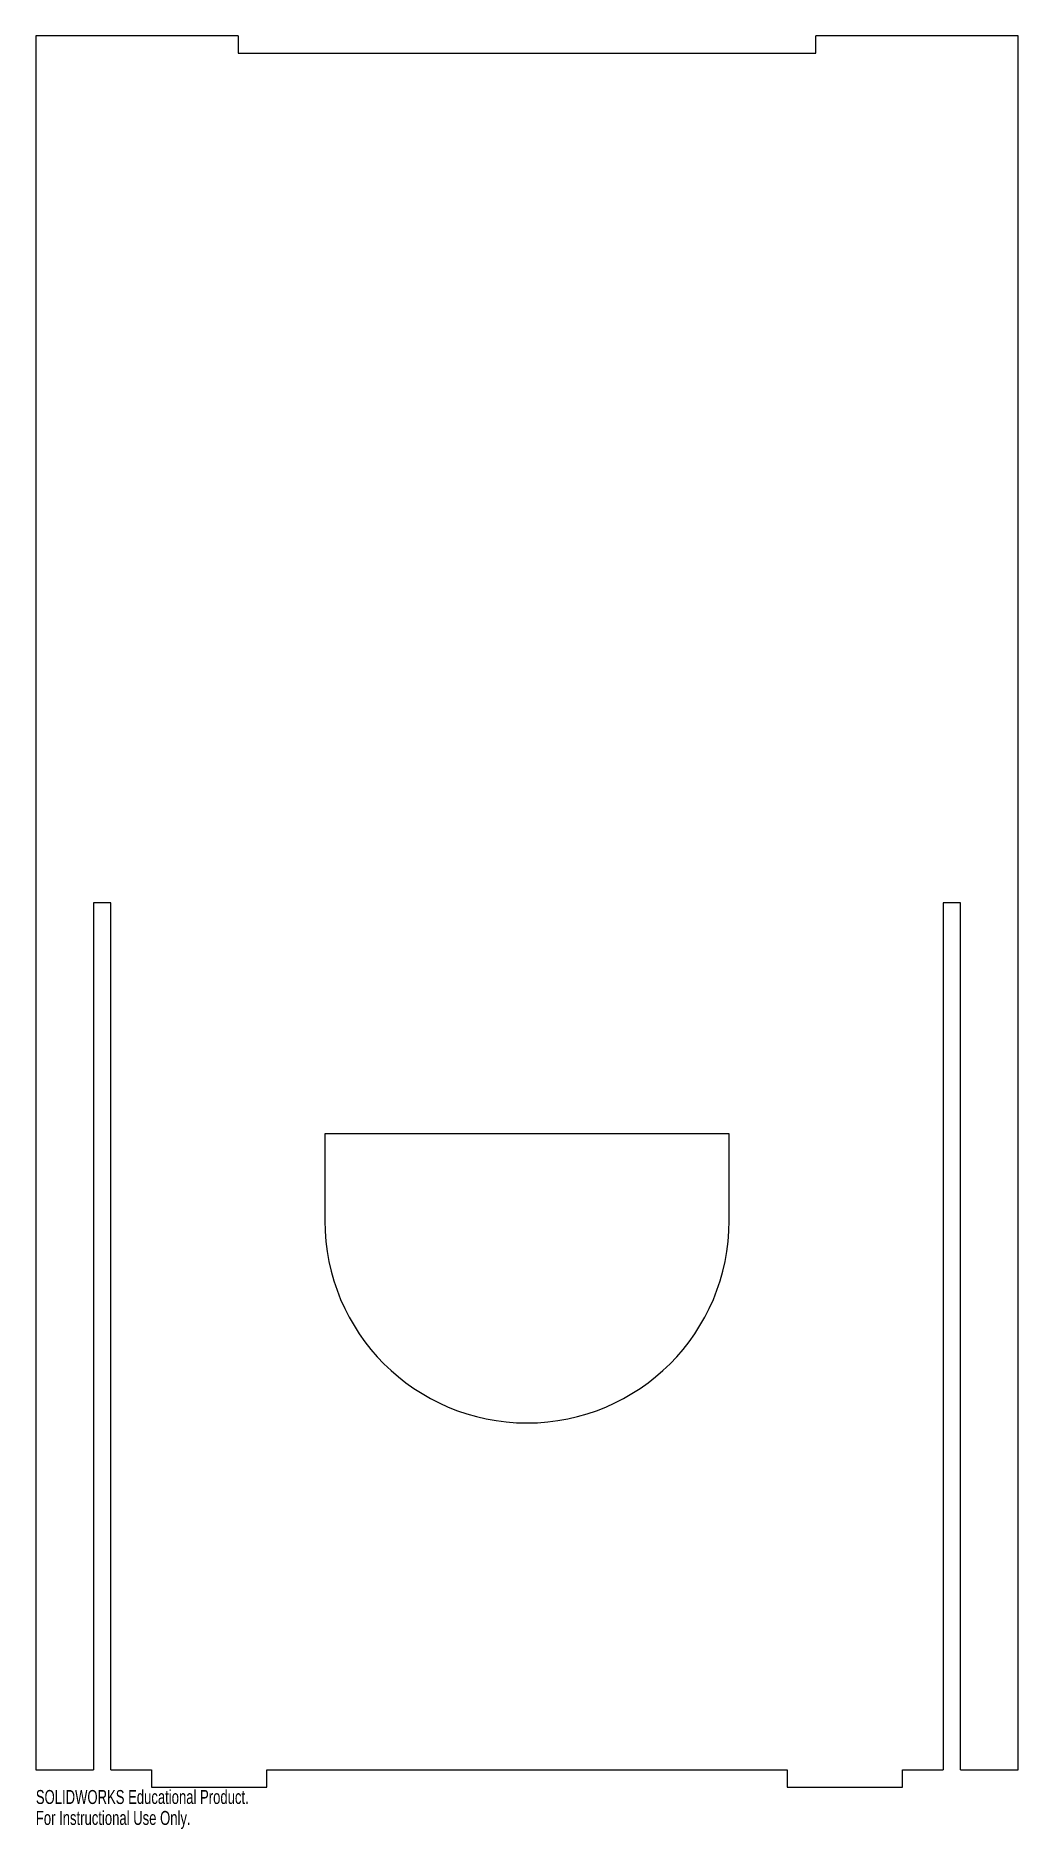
# Model space of a CAD drawing. Header units: millimetres. Extents: x 0 to 340, y -21 to 600.
import ezdxf

# ---------------------------------------------------------------- set-up
doc = ezdxf.new("R2010")
doc.units = ezdxf.units.MM
doc.styles.add('SLDTEXTSTYLE0', font='TXT', dxfattribs={"width": 0.7})

msp = doc.modelspace()

# ---------------------------------------------------------------- linework, layer by layer
at = {"color": 7, "linetype": 'Continuous', "lineweight": 25}
for p, q in [((70, 600), (0, 600)), ((0, 600), (0, 0)), ((70, 600), (70, 594)), ((340, 600), (270, 600)), ((270, 594), (270, 600)), ((340, 0), (340, 600)), ((70, 594), (270, 594)), ((20, 300), (20, 0)), ((26, 300), (20, 300)), ((26, 0), (26, 300)), ((314, 300), (314, 0)), ((320, 300), (314, 300)), ((320, 0), (320, 300)), ((100, 220), (100, 190)), ((240, 220), (100, 220)), ((240, 190), (240, 220)), ((0, 0), (20, 0)), ((26, 0), (40, 0)), ((40, 0), (40, -6)), ((80, -6), (80, 0)), ((80, 0), (260, 0)), ((260, 0), (260, -6)), ((300, -6), (300, 0)), ((300, 0), (314, 0)), ((320, 0), (340, 0)), ((40, -6), (80, -6)), ((260, -6), (300, -6))]:
    msp.add_line(p, q, dxfattribs=at)
msp.add_arc((170, 190), 70, 180, 0, dxfattribs=at)

# ---------------------------------------------------------------- texts
at = {"color": 7, "linetype": 'Continuous', "char_height": 4.8336, "attachment_point": 1, "style": 'SLDTEXTSTYLE0'}
for s, insert in [('SOLIDWORKS Educational Product.', (0, -7.02)), ('For Instructional Use Only.', (0, -14.27))]:
    msp.add_mtext(s, dxfattribs=dict(at, insert=insert))

doc.saveas('drawing.dxf')
